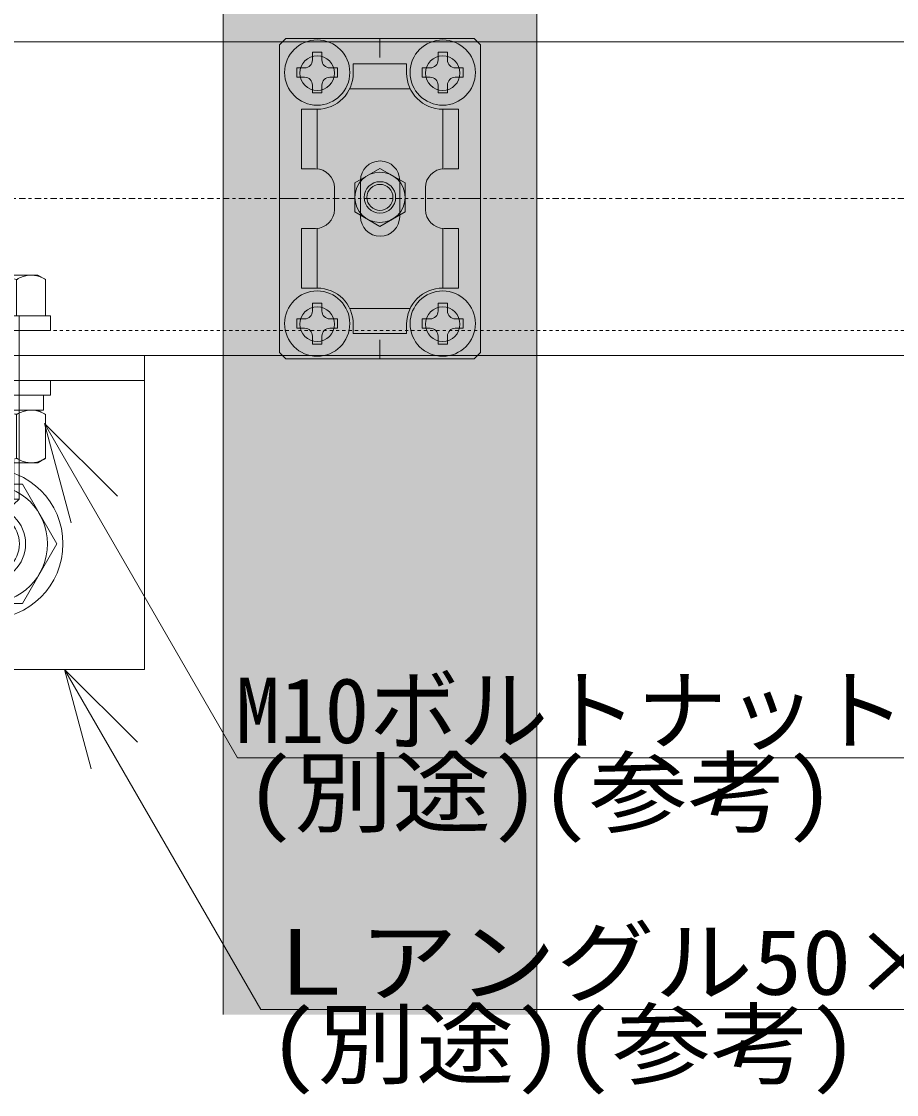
# Model space of a CAD drawing. Units: millimetres, scale not verified. Extents: x -1200 to 1200, y -342 to 342.
# Drawn here: x 417.77 to 445.66, y -109.1 to -74.91 of the extents above; entities that cross this region are included whole.
import ezdxf
from ezdxf.enums import TextEntityAlignment as Align

# ---------------------------------------------------------------- set-up
doc = ezdxf.new("R2010")
doc.units = ezdxf.units.MM
doc.linetypes.add('CHAIN1', pattern=[8, 5, -1, 1, -1])
doc.linetypes.add('DASHED1', pattern=[1.8, 1.2, -0.6])
for name, color, linetype, lineweight in [('0-5_ルーバー', 7, 'Continuous', 9), ('0-7_ストリンガー', 7, 'Continuous', 9), ('0-9_背面金物', 7, 'Continuous', 9), ('0-B_文字', 7, 'Continuous', 9)]:
    doc.layers.add(name, color=color, linetype=linetype, lineweight=lineweight)
doc.layers.add('0-6_ハッチング', color=254, linetype='Continuous')
doc.styles.add('ＭＳ ゴシック', font='')
doc.styles.get('ＭＳ ゴシック').set_extended_font_data('MS Gothic')

# ---------------------------------------------------------------- blocks, each defined once
blk = doc.blocks.new('グループ-68-1')
at = {"layer": '0-7_ストリンガー'}
for p, q in [((-27.24, -22.77), (-54.66, -70.27)), ((27.61, -22.77), (-27.24, -22.77)), ((55.03, -70.27), (27.61, -22.77)), ((-54.66, -70.27), (-27.24, -117.77)), ((27.61, -117.77), (55.03, -70.27)), ((-27.24, -117.77), (27.61, -117.77))]:
    blk.add_line(p, q, dxfattribs=at)
for centre, radius in [((0, -70.27), 60), ((0.18, -70.27), 47.5), ((0.18, -70.27), 30), ((0, -70.27), 25.27)]:
    blk.add_circle(centre, radius, dxfattribs=at)
blk = doc.blocks.new('グループ-69-1')
at = {"layer": '0-7_ストリンガー'}
blk.add_line((125, 59.73), (-125, 59.73), dxfattribs=at)
blk.add_lwpolyline([(125, -170.27), (125, 63.48), (125, 79.73), (101.25, 79.73), (-98.75, 79.73), (-125, 79.73), (-125, 63.48), (-125, -170.27)], close=True, dxfattribs=at)
blk = doc.blocks.new('グループ-70-1')
at = {"layer": '0-7_ストリンガー'}
for p, q in [((-23.09, 38.43), (-23.09, 3.57)), ((23.09, 3.57), (23.09, 38.43))]:
    blk.add_line(p, q, dxfattribs=at)
blk.add_lwpolyline([(-46.19, 38.43), (-40, 42), (40, 42), (46.19, 38.43), (46.19, 3.57), (40, 0), (-40, 0), (-46.19, 3.57)], close=True, dxfattribs=at)
for points in [[(-46.19, 38.43), (-45.2, 39.01), (-44.21, 39.54), (-43.22, 40.03), (-42.23, 40.45), (-41.24, 40.83), (-40.25, 41.15), (-39.26, 41.42), (-38.27, 41.64), (-37.28, 41.81), (-36.29, 41.92), (-35.3, 41.98), (-34.31, 41.99), (-33.32, 41.95), (-32.33, 41.85), (-31.34, 41.7), (-30.35, 41.5), (-29.36, 41.25), (-28.37, 40.94), (-27.38, 40.58), (-26.39, 40.17), (-25.4, 39.71), (-24.41, 39.2), (-23.42, 38.63), (-21.77, 38.82), (-19.79, 39.37), (-17.82, 39.87), (-15.84, 40.32), (-13.86, 40.71), (-11.88, 41.05), (-9.9, 41.34), (-7.92, 41.57), (-5.94, 41.76), (-3.96, 41.89), (-1.98, 41.97), (0, 41.99), (1.98, 41.97), (3.96, 41.89), (5.94, 41.76), (7.92, 41.57)], [(7.92, 41.57), (9.9, 41.34), (11.88, 41.05), (13.86, 40.71), (15.84, 40.32), (17.82, 39.87), (19.79, 39.37), (21.77, 38.82), (23.42, 38.63), (24.41, 39.2), (25.4, 39.71), (26.39, 40.17), (27.38, 40.58), (28.37, 40.94), (29.36, 41.25), (30.35, 41.5), (31.34, 41.7), (32.33, 41.85), (33.32, 41.95), (34.31, 41.99), (35.3, 41.98), (36.29, 41.92), (37.28, 41.81), (38.27, 41.64), (39.26, 41.42), (40.25, 41.15), (41.24, 40.83), (42.23, 40.45), (43.22, 40.03), (44.21, 39.54), (45.2, 39.01), (46.19, 38.43), (46.19, 38.43)], [(-46.19, 3.57), (-45.2, 2.99), (-44.21, 2.46), (-43.22, 1.97), (-42.23, 1.55), (-41.24, 1.17), (-40.25, 0.85), (-39.26, 0.58), (-38.27, 0.36), (-37.28, 0.19), (-36.29, 0.08), (-35.3, 0.02), (-34.31, 0.01), (-33.32, 0.05), (-32.33, 0.15), (-31.34, 0.3), (-30.35, 0.5), (-29.36, 0.75), (-28.37, 1.06), (-27.38, 1.42), (-26.39, 1.83), (-25.4, 2.29), (-24.41, 2.8), (-23.42, 3.37), (-21.77, 3.18), (-19.79, 2.63), (-17.82, 2.13), (-15.84, 1.68), (-13.86, 1.29), (-11.88, 0.95), (-9.9, 0.66), (-7.92, 0.43), (-5.94, 0.24), (-3.96, 0.11), (-1.98, 0.03), (0, 0.01), (1.98, 0.03), (3.96, 0.11), (5.94, 0.24), (7.92, 0.43)], [(7.92, 0.43), (9.9, 0.66), (11.88, 0.95), (13.86, 1.29), (15.84, 1.68), (17.82, 2.13), (19.79, 2.63), (21.77, 3.18), (23.42, 3.37), (24.41, 2.8), (25.4, 2.29), (26.39, 1.83), (27.38, 1.42), (28.37, 1.06), (29.36, 0.75), (30.35, 0.5), (31.34, 0.3), (32.33, 0.15), (33.32, 0.05), (34.31, 0.01), (35.3, 0.02), (36.29, 0.08), (37.28, 0.19), (38.27, 0.36), (39.26, 0.58), (40.25, 0.85), (41.24, 1.17), (42.23, 1.55), (43.22, 1.97), (44.21, 2.46), (45.2, 2.99), (46.19, 3.57), (46.19, 3.57)]]:
    blk.add_lwpolyline(points, dxfattribs=at)
blk = doc.blocks.new('Nut (Metric)-4')
at = {"layer": '0-7_ストリンガー'}
blk.add_blockref('グループ-70-1', (0, 0), dxfattribs=at)
blk = doc.blocks.new('グループ-71-1')
at = {"layer": '0-7_ストリンガー'}
for p, q in [((-3.45, 0), (3.45, 11.95)), ((4.75, 11.95), (-2.15, 0))]:
    blk.add_line(p, q, dxfattribs=at)
blk.add_lwpolyline([(-44.57, 11.95), (44.57, 11.95), (44.57, 0), (-44.57, 0)], close=True, dxfattribs=at)
blk = doc.blocks.new('Lock Washer (Metric)-4')
at = {"layer": '0-7_ストリンガー'}
blk.add_blockref('グループ-71-1', (0, 0), dxfattribs=at)
blk = doc.blocks.new('Plain Washer (Metric)-8')
at = {"layer": '0-7_ストリンガー'}
blk.add_lwpolyline([(-50, 11.5), (50, 11.5), (50, 0), (-50, 0)], close=True, dxfattribs=at)
blk = doc.blocks.new('Plain Washer (Metric)-9')
at = {"layer": '0-7_ストリンガー', "color": 134}
blk.add_lwpolyline([(-50, 11.5), (50, 11.5), (50, 0), (-50, 0)], close=True, dxfattribs=at)
blk = doc.blocks.new('シンボル-24')
at = {"layer": '0-7_ストリンガー', "linetype": 'CHAIN1'}
blk.add_line((0, 170.27), (0, -64.02), dxfattribs=at)
at = {"layer": '0-7_ストリンガー', "color": 134}
for p, q in [((-23.09, 140.2), (-23.09, 111.23)), ((23.09, 111.23), (23.09, 140.2))]:
    blk.add_line(p, q, dxfattribs=at)
at = {"layer": '0-7_ストリンガー'}
for p, q in [((-25, -5.72), (-25, 111.23)), ((25, -5.72), (25, 111.23)), ((-20.94, -34.72), (-20.94, -3.67)), ((20.94, -34.72), (20.94, -3.67)), ((-25, -34.72), (25, -34.72))]:
    blk.add_line(p, q, dxfattribs=at)
at = {"layer": '0-7_ストリンガー', "color": 134}
blk.add_lwpolyline([(-46.19, 111.23), (-46.19, 140.2), (-40, 143.78), (40, 143.78), (46.19, 140.2), (46.19, 111.23)], close=True, dxfattribs=at)
for points in [[(-46.19, 140.2), (-45.2, 140.79), (-44.21, 141.32), (-43.22, 141.8), (-42.23, 142.23), (-41.24, 142.6), (-40.25, 142.93), (-39.26, 143.2), (-38.27, 143.42), (-37.28, 143.58), (-36.29, 143.7), (-35.3, 143.76), (-34.31, 143.76), (-33.32, 143.72), (-32.33, 143.63), (-31.34, 143.48), (-30.35, 143.28), (-29.36, 143.02), (-28.37, 142.72), (-27.38, 142.36), (-26.39, 141.95), (-25.4, 141.49), (-24.41, 140.97), (-23.42, 140.4), (-21.77, 140.6), (-19.79, 141.15), (-17.82, 141.65), (-15.84, 142.09), (-13.86, 142.48), (-11.88, 142.82), (-9.9, 143.11), (-7.92, 143.35), (-5.94, 143.53), (-3.96, 143.66), (-1.98, 143.74), (0, 143.77), (1.98, 143.74), (3.96, 143.66), (5.94, 143.53), (7.92, 143.35)], [(7.92, 143.35), (9.9, 143.11), (11.88, 142.82), (13.86, 142.48), (15.84, 142.09), (17.82, 141.65), (19.79, 141.15), (21.77, 140.6), (23.42, 140.4), (24.41, 140.97), (25.4, 141.49), (26.39, 141.95), (27.38, 142.36), (28.37, 142.72), (29.36, 143.02), (30.35, 143.28), (31.34, 143.48), (32.33, 143.63), (33.32, 143.72), (34.31, 143.76), (35.3, 143.76), (36.29, 143.7), (37.28, 143.58), (38.27, 143.42), (39.26, 143.2), (40.25, 142.93), (41.24, 142.6), (42.23, 142.23), (43.22, 141.8), (44.21, 141.32), (45.2, 140.79), (46.19, 140.2), (46.19, 140.2)]]:
    blk.add_lwpolyline(points, dxfattribs=at)
at = {"layer": '0-7_ストリンガー'}
blk.add_lwpolyline([(-25, -5.72), (-25, -34.72), (-20.94, -38.77), (20.94, -38.77), (25, -34.72), (25, -5.72)], dxfattribs=at)
at = {"layer": '0-7_ストリンガー', "xscale": -1, "rotation": 180}
for name, p in [('Plain Washer (Metric)-9', (0, 111.23)), ('Plain Washer (Metric)-8', (0, 59.73)), ('Lock Washer (Metric)-4', (0, 48.23)), ('Nut (Metric)-4', (0, 36.28))]:
    blk.add_blockref(name, p, dxfattribs=at)
at = {"layer": '0-7_ストリンガー'}
for name in ['グループ-69-1', 'グループ-68-1']:
    blk.add_blockref(name, (0, 0), dxfattribs=at)
blk = doc.blocks.new('シンボル-26')
at = {"layer": '0-7_ストリンガー'}
for p, q in [((2562.5, 125), (-2562.5, 125)), ((2562.5, -125), (-2562.5, -125))]:
    blk.add_line(p, q, dxfattribs=at)
at = {"layer": '0-7_ストリンガー', "linetype": 'CHAIN1'}
blk.add_line((-2562.5, 0), (2667.05, 0), dxfattribs=at)
at = {"layer": '0-7_ストリンガー', "linetype": 'DASHED1'}
blk.add_line((2562.5, -105), (-2562.5, -105), dxfattribs=at)
blk = doc.blocks.new('グループ-178-1')
at = {"layer": '0-5_ルーバー'}
for p, q in [((126854.89, 136097.26), (126854.89, 134797.26)), ((127104.89, 134797.26), (127104.89, 136097.26))]:
    blk.add_line(p, q, dxfattribs=at)
blk = doc.blocks.new('グループ-361-1')
at = {"layer": '0-9_背面金物'}
for p, q in [((126899.89, 135569.76), (126904.89, 135574.76)), ((126899.89, 135447.26), (126899.89, 135569.76)), ((126904.89, 135574.76), (126979.89, 135574.76)), ((127054.89, 135574.76), (126979.89, 135574.76)), ((127054.89, 135574.76), (126979.89, 135574.76)), ((126979.89, 135559.76), (126979.89, 135574.76)), ((127059.89, 135569.76), (127054.89, 135574.76)), ((127059.89, 135447.26), (127059.89, 135569.76)), ((126958.64, 135547.26), (126958.64, 135554.76)), ((127001.14, 135554.76), (126958.64, 135554.76)), ((127001.14, 135547.26), (127001.14, 135554.76)), ((126955.78, 135534.76), (127004, 135534.76)), ((126917.39, 135518.51), (126929.89, 135518.51)), ((126917.39, 135471.01), (126917.39, 135518.51)), ((126929.89, 135471.01), (126929.89, 135518.51)), ((127042.39, 135518.51), (127029.89, 135518.51)), ((127029.89, 135471.01), (127029.89, 135518.51)), ((127042.39, 135471.01), (127042.39, 135518.51)), ((126917.39, 135471.01), (126928.64, 135471.01)), ((127042.39, 135471.01), (127031.14, 135471.01)), ((126964.39, 135432.89), (126964.39, 135461.64)), ((126995.64, 135432.89), (126995.64, 135461.64)), ((126943.64, 135456.01), (126943.64, 135438.51)), ((127016.14, 135456.01), (127016.14, 135438.51)), ((126899.89, 135447.26), (126899.89, 135324.76)), ((126899.89, 135447.26), (126914.89, 135447.26)), ((127044.89, 135447.26), (127059.89, 135447.26)), ((127059.89, 135447.26), (127059.89, 135324.76)), ((126917.39, 135423.51), (126928.64, 135423.51)), ((126917.39, 135423.51), (126917.39, 135376.01)), ((126929.89, 135423.51), (126929.89, 135376.01)), ((127029.89, 135423.51), (127029.89, 135376.01)), ((127042.39, 135423.51), (127031.14, 135423.51)), ((127042.39, 135423.51), (127042.39, 135376.01)), ((126917.39, 135376.01), (126929.89, 135376.01)), ((127042.39, 135376.01), (127029.89, 135376.01)), ((126955.78, 135359.76), (127004, 135359.76)), ((126958.64, 135347.26), (126958.64, 135339.76)), ((127001.14, 135347.26), (127001.14, 135339.76)), ((127001.14, 135339.76), (126958.64, 135339.76)), ((126979.89, 135319.76), (126979.89, 135334.76)), ((126899.89, 135324.76), (126904.89, 135319.76)), ((127059.89, 135324.76), (127054.89, 135319.76)), ((126904.89, 135319.76), (126979.89, 135319.76)), ((127054.89, 135319.76), (126979.89, 135319.76)), ((127054.89, 135319.76), (126979.89, 135319.76))]:
    blk.add_line(p, q, dxfattribs=at)
for centre, radius, start, end in [((126929.89, 135547.26), 13.75, 90, 270), ((126929.89, 135547.26), 13.75, 270, 90), ((127029.89, 135547.26), 13.75, 90, 270), ((127029.89, 135547.26), 13.75, 270, 90), ((126929.89, 135547.26), 28.75, 270, 0), ((127029.89, 135547.26), 28.75, 180, 270), ((126980.01, 135461.64), 15.62, 0, 180), ((126928.64, 135456.01), 15, 0, 90), ((127031.14, 135456.01), 15, 90, 180), ((126928.64, 135438.51), 15, 270, 0), ((126980.01, 135432.89), 15.62, 180, 0), ((127031.14, 135438.51), 15, 180, 270), ((126929.89, 135347.26), 28.75, 0, 90), ((127029.89, 135347.26), 28.75, 90, 180), ((126929.89, 135347.26), 13.75, 90, 270), ((126929.89, 135347.26), 13.75, 270, 90), ((127029.89, 135347.26), 13.75, 90, 270), ((127029.89, 135347.26), 13.75, 270, 90)]:
    blk.add_arc(centre, radius, start, end, dxfattribs=at)
blk = doc.blocks.new('グループ-362-1')
at = {"layer": '0-9_背面金物'}
for p, q in [((126979.89, 135471.37), (126959.89, 135459.82)), ((126999.89, 135459.82), (126979.89, 135471.37)), ((126959.89, 135459.82), (126959.89, 135436.73)), ((126999.89, 135436.73), (126999.89, 135459.82)), ((126959.89, 135436.73), (126979.89, 135425.18)), ((126979.89, 135425.18), (126999.89, 135436.73))]:
    blk.add_line(p, q, dxfattribs=at)
for radius in [20, 12.5, 10.34]:
    blk.add_circle((126979.89, 135448.27), radius, dxfattribs=at)
blk = doc.blocks.new('グループ-363-1')
at = {"layer": '0-9_背面金物'}
blk.add_line((126933.64, 135557.7), (126933.64, 135563.95), dxfattribs=at)
for points in [[(126933.64, 135563.95), (126926.14, 135563.95), (126926.14, 135557.7)], [(126919.89, 135551.45), (126913.64, 135551.45), (126913.64, 135543.95), (126919.89, 135543.95)], [(126939.89, 135543.95), (126946.14, 135543.95), (126946.14, 135551.45), (126939.89, 135551.45)], [(126926.14, 135537.7), (126926.14, 135531.45), (126933.64, 135531.45), (126933.64, 135537.7)]]:
    blk.add_lwpolyline(points, dxfattribs=at)
blk.add_circle((126929.89, 135547.7), 26, dxfattribs=at)
for centre, start, end in [((126919.89, 135557.7), 270, 0), ((126939.89, 135557.7), 180, 270), ((126919.89, 135537.7), 0, 90), ((126939.89, 135537.7), 90, 180)]:
    blk.add_arc(centre, 6.25, start, end, dxfattribs=at)
blk = doc.blocks.new('グループ-364-1')
at = {"layer": '0-9_背面金物'}
blk.add_line((126933.64, 135357.7), (126933.64, 135363.95), dxfattribs=at)
for points in [[(126933.64, 135363.95), (126926.14, 135363.95), (126926.14, 135357.7)], [(126919.89, 135351.45), (126913.64, 135351.45), (126913.64, 135343.95), (126919.89, 135343.95)], [(126939.89, 135343.95), (126946.14, 135343.95), (126946.14, 135351.45), (126939.89, 135351.45)], [(126926.14, 135337.7), (126926.14, 135331.45), (126933.64, 135331.45), (126933.64, 135337.7)]]:
    blk.add_lwpolyline(points, dxfattribs=at)
blk.add_circle((126929.89, 135347.7), 26, dxfattribs=at)
for centre, start, end in [((126919.89, 135357.7), 270, 0), ((126939.89, 135357.7), 180, 270), ((126919.89, 135337.7), 0, 90), ((126939.89, 135337.7), 90, 180)]:
    blk.add_arc(centre, 6.25, start, end, dxfattribs=at)
blk = doc.blocks.new('グループ-365-1')
at = {"layer": '0-9_背面金物'}
blk.add_line((127026.14, 135557.7), (127026.14, 135563.95), dxfattribs=at)
for points in [[(127026.14, 135563.95), (127033.64, 135563.95), (127033.64, 135557.7)], [(127019.89, 135543.95), (127013.64, 135543.95), (127013.64, 135551.45), (127019.89, 135551.45)], [(127039.89, 135551.45), (127046.14, 135551.45), (127046.14, 135543.95), (127039.89, 135543.95)], [(127033.64, 135537.7), (127033.64, 135531.45), (127026.14, 135531.45), (127026.14, 135537.7)]]:
    blk.add_lwpolyline(points, dxfattribs=at)
blk.add_circle((127029.89, 135547.7), 26, dxfattribs=at)
for centre, start, end in [((127019.89, 135557.7), 270, 0), ((127039.89, 135557.7), 180, 270), ((127019.89, 135537.7), 0, 90), ((127039.89, 135537.7), 90, 180)]:
    blk.add_arc(centre, 6.25, start, end, dxfattribs=at)
blk = doc.blocks.new('グループ-366-1')
at = {"layer": '0-9_背面金物'}
blk.add_line((127026.14, 135357.7), (127026.14, 135363.95), dxfattribs=at)
for points in [[(127026.14, 135363.95), (127033.64, 135363.95), (127033.64, 135357.7)], [(127019.89, 135343.95), (127013.64, 135343.95), (127013.64, 135351.45), (127019.89, 135351.45)], [(127039.89, 135351.45), (127046.14, 135351.45), (127046.14, 135343.95), (127039.89, 135343.95)], [(127033.64, 135337.7), (127033.64, 135331.45), (127026.14, 135331.45), (127026.14, 135337.7)]]:
    blk.add_lwpolyline(points, dxfattribs=at)
blk.add_circle((127029.89, 135347.7), 26, dxfattribs=at)
for centre, start, end in [((127019.89, 135357.7), 270, 0), ((127039.89, 135357.7), 180, 270), ((127019.89, 135337.7), 0, 90), ((127039.89, 135337.7), 90, 180)]:
    blk.add_arc(centre, 6.25, start, end, dxfattribs=at)
blk = doc.blocks.new('グループ-367-1')
at = {"layer": '0-9_背面金物'}
for name in ['グループ-361-1', 'グループ-363-1', 'グループ-365-1', 'グループ-362-1', 'グループ-364-1', 'グループ-366-1']:
    blk.add_blockref(name, (0, 0), dxfattribs=at)
blk = doc.blocks.new('グループ-382-1')
at = {"layer": '0-9_背面金物'}
blk.add_blockref('グループ-367-1', (0, 0), dxfattribs=at)

msp = doc.modelspace()

# ---------------------------------------------------------------- linework, layer by layer
at = {"layer": '0-6_ハッチング'}
msp.add_solid([(424.196, -106.551), (424.196, -54.551), (434.196, -106.551), (434.196, -54.551)], dxfattribs=at)
at = {"layer": '0-B_文字'}
for p, q in [((424.659, -98.371), (418.505, -87.712)), ((425.401, -106.391), (419.143, -95.551)), ((424.659, -98.371), (446.171, -98.371)), ((425.401, -106.391), (453.913, -106.391))]:
    msp.add_line(p, q, dxfattribs=at)
for points in [[(419.356, -90.887), (418.505, -87.712), (420.829, -90.036)], [(419.993, -98.726), (419.143, -95.551), (421.467, -97.875)]]:
    msp.add_lwpolyline(points, dxfattribs=at)

# ---------------------------------------------------------------- block references
at = {"layer": '0-5_ルーバー', "xscale": 0.04, "yscale": 0.04}
msp.add_blockref('グループ-178-1', (-4650, -5498.442), dxfattribs=at)
at = {"layer": '0-7_ストリンガー', "xscale": 0.04, "yscale": 0.04}
for name, p in [('シンボル-26', (364.196, -80.551)), ('シンボル-24', (416.696, -88.74))]:
    msp.add_blockref(name, p, dxfattribs=at)
at = {"layer": '0-9_背面金物', "xscale": 0.04, "yscale": 0.04}
msp.add_blockref('グループ-382-1', (-4650, -5498.442), dxfattribs=at)

# ---------------------------------------------------------------- texts
at = {"layer": '0-B_文字', "style": 'ＭＳ ゴシック'}
msp.add_text('M10ボルトナット', height=2.089, dxfattribs=at).set_placement((424.59, -98.528), align=Align.BOTTOM_LEFT)
at = {"layer": '0-B_文字', "style": 'ＭＳ ゴシック', "width": 1.1}
for s, height, p in [('(別途)(参考)', 2.089, (424.906, -101.149)), ('Ｌアングル50×50×t4', 2.09, (425.401, -106.548)), ('(別途)(参考)', 2.089, (425.648, -109.169))]:
    msp.add_text(s, height=height, dxfattribs=at).set_placement(p, align=Align.BOTTOM_LEFT)

doc.saveas('drawing.dxf')
